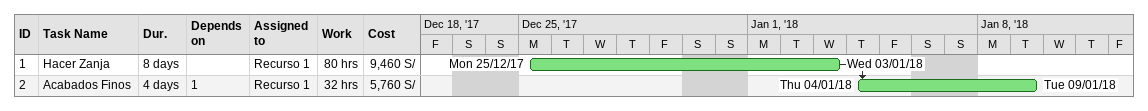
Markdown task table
| ID | Task | Duration | Start | Finish | Predecessors | Resources | Work (h) | Cost (S/) |
|---|---|---|---|---|---|---|---|---|
| 1 | Hacer Zanja | 8d | 2017-12-25 | 2018-01-03 |  | Recurso 1 | 80 | 9460 |
| 2 | Acabados Finos | 4d | 2018-01-04 | 2018-01-09 | 1 | Recurso 1 | 32 | 5760 |
